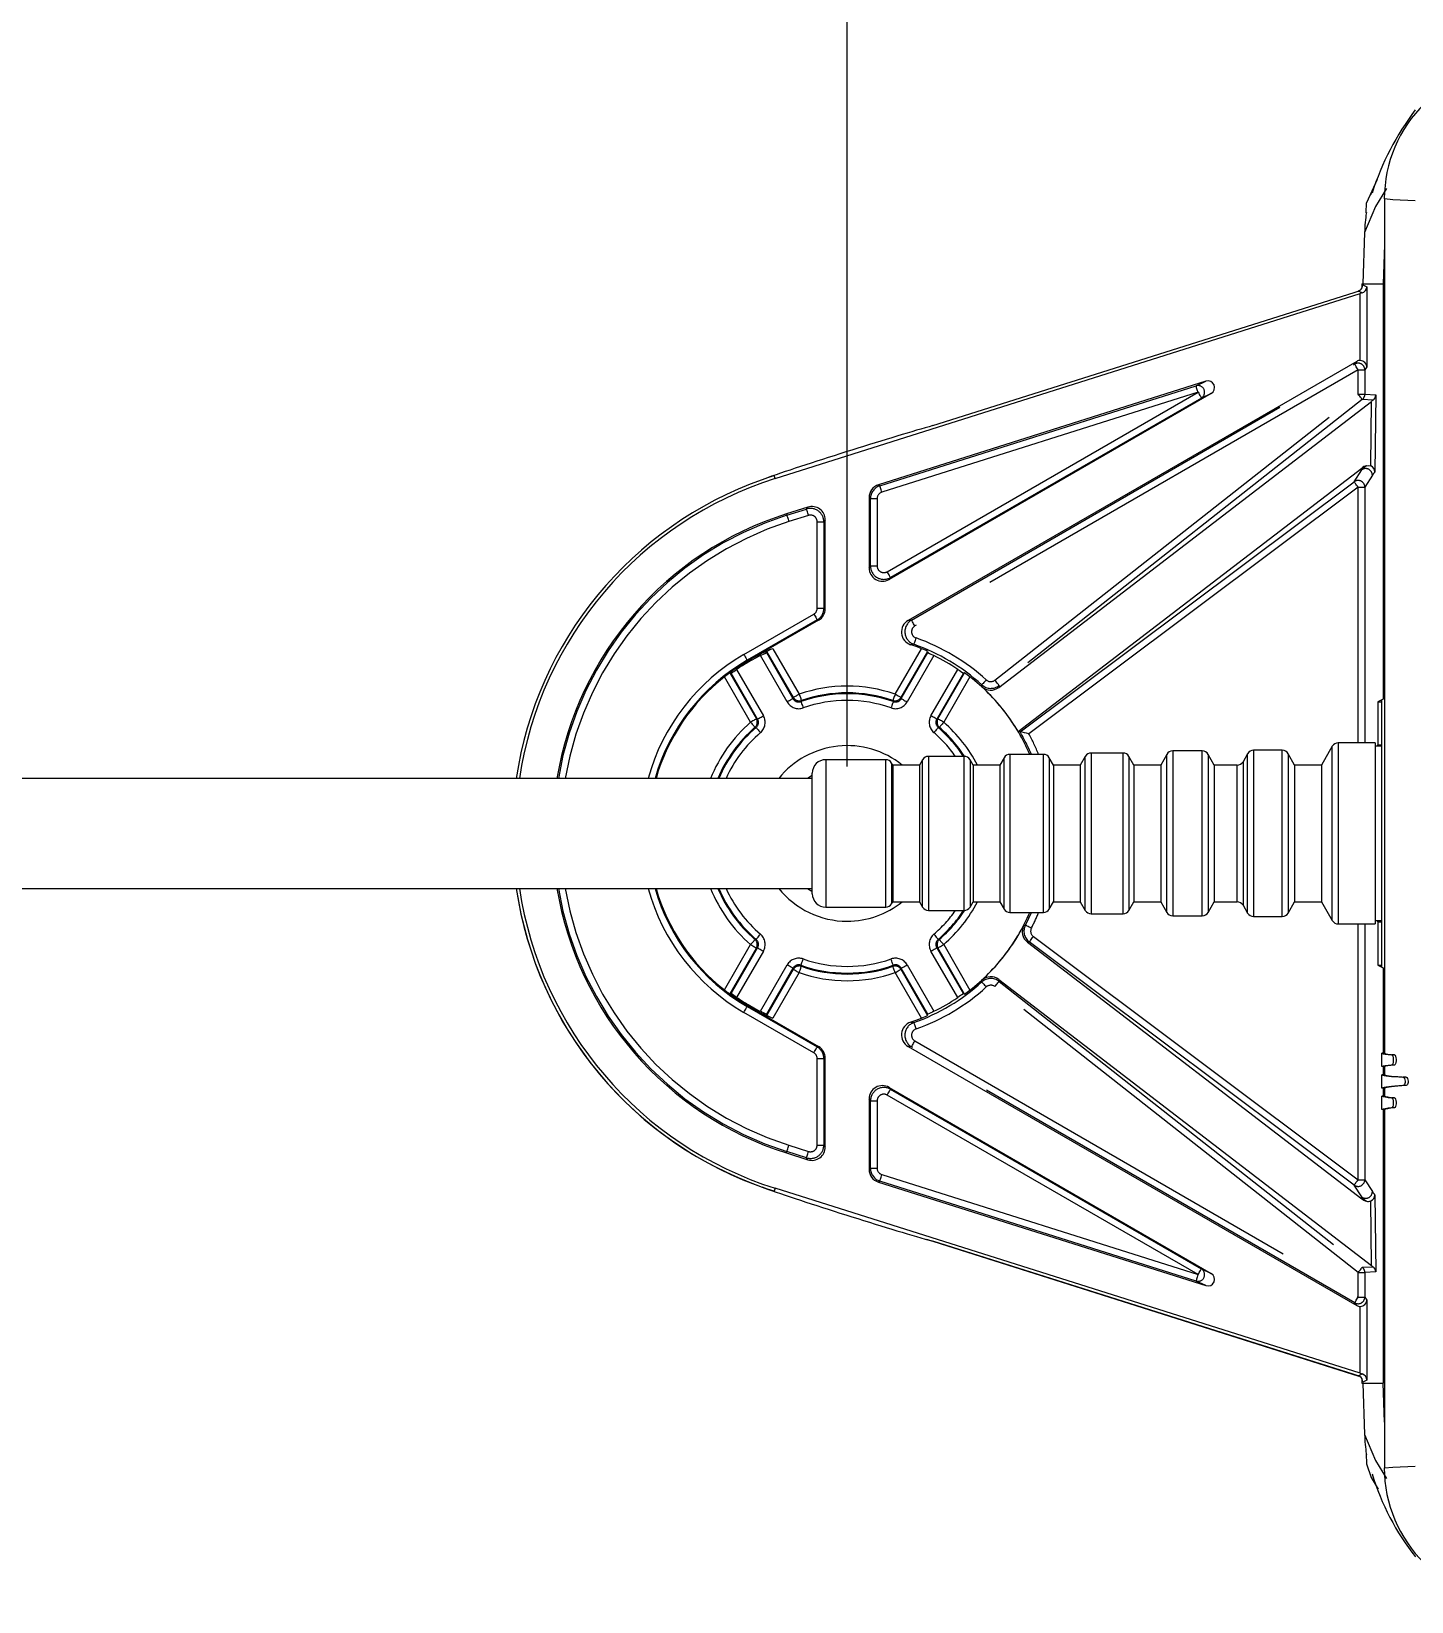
# Model space of a CAD drawing. Header units: millimetres. Extents: x 2 to 603, y 5 to 415.
# Drawn here: x 118.66 to 139.26, y 342.83 to 366.26 of the extents above; entities that cross this region are included whole.
import ezdxf

# ---------------------------------------------------------------- set-up
doc = ezdxf.new("R2010")
doc.units = ezdxf.units.MM
doc.linetypes.add('SLD-Durchgehend', pattern=[0])
doc.linetypes.add('SLD-Phantom', pattern=[12.7, 6.35, -1.27, 1.27, -1.27, 1.27, -1.27])
doc.styles.add('SLDTEXTSTYLE0', font='GOTHIC.TTF', dxfattribs={"width": 0.913})
doc.dimstyles.new('SLDDIMSTYLE2', dxfattribs={"dimtxt": 5, "dimasz": 3.302, "dimexe": 0, "dimexo": 0.0625, "dimgap": 1.25, "dimtad": 1, "dimdec": 0, "dimlfac": 5, "dimrnd": 1e-09, "dimzin": 12, "dimdsep": 46, "dimtxsty": 'SLDTEXTSTYLE0', "dimsah": 1, "dimcen": 0.09, "dimadec": 0, "dimazin": 3, "dimtfac": 1, "dimtdec": 0, "dimtofl": 0, "dimtmove": 0, "dimatfit": 3, "dimfxl": 0, "dimfrac": 2, "dimtolj": 1, "dimtzin": 12, "dimarcsym": 0})

# ---------------------------------------------------------------- blocks, each defined once
blk = doc.blocks.new('_D_2')
at = {"color": 7, "linetype": 'SLD-Durchgehend', "lineweight": 0}
for p, q in [((130.837, 355.292), (130.837, 377.946)), ((321.877, 355.292), (321.877, 377.946)), ((130.837, 376.946), (321.877, 376.946))]:
    blk.add_line(p, q, dxfattribs=at)
for points in [[(130.837, 376.946), (134.139, 376.438), (134.139, 377.454)], [(321.877, 376.946), (318.575, 377.454), (318.575, 376.438)]]:
    blk.add_solid(points, dxfattribs=at)
at = {"color": 7, "linetype": 'SLD-Durchgehend', "lineweight": 0, "insert": (211.868, 383.333, -3.36), "char_height": 5, "attachment_point": 1, "style": 'SLDTEXTSTYLE0'}
blk.add_mtext('955', dxfattribs=at)

msp = doc.modelspace()

# ---------------------------------------------------------------- linework, layer by layer
at = {"color": 7, "linetype": 'SLD-Durchgehend', "lineweight": 15}
for p, q in [((138.7485, 364.051), (138.5911, 363.7004)), ((138.5859, 363.5506), (138.5911, 363.7004)), ((138.6653, 363.8337), (138.6669, 363.8381)), ((138.8577, 363.7596), (138.8577, 351.0125)), ((138.5615, 363.2592), (138.5347, 362.4924)), ((138.8577, 363.0767), (138.8373, 362.4924)), ((138.521, 362.4924), (138.521, 362.4281)), ((138.521, 362.4924), (138.5347, 362.4924)), ((138.5347, 362.4924), (138.8373, 362.4924)), ((138.8373, 362.4924), (138.8373, 356.2967)), ((129.7633, 359.587), (138.4963, 362.3481)), ((132.1167, 360.3776), (138.4058, 362.3651)), ((138.4645, 362.3841), (138.488, 362.396)), ((138.4895, 362.3953), (138.488, 362.396)), ((138.4429, 361.3363), (131.7484, 357.4712)), ((136.1911, 361.0394), (131.3034, 359.4941)), ((136.2711, 360.8575), (131.4637, 358.0819)), ((138.7289, 360.8352), (138.7159, 359.6859)), ((133.1022, 356.4715), (138.6645, 360.7396)), ((129.7491, 359.6319), (129.648, 359.6)), ((133.3914, 355.8111), (138.5175, 359.7445)), ((129.648, 359.5989), (129.569, 359.569)), ((129.648, 359.5989), (129.648, 359.6)), ((133.4175, 355.8077), (138.405, 359.539)), ((130.2507, 359.1612), (129.93, 359.0598)), ((131.1637, 359.3034), (131.1637, 358.255)), ((130.5109, 357.6472), (130.5109, 358.9706)), ((130.4109, 357.4741), (129.4609, 356.9256)), ((129.4609, 356.9256), (129.353, 356.8633)), ((129.4698, 356.9096), (129.3622, 356.8474)), ((129.4609, 356.9256), (129.4698, 356.9096)), ((129.6375, 357.0078), (129.632, 356.9909)), ((129.632, 356.9909), (130.0287, 356.3038)), ((130.0347, 356.3199), (129.6375, 357.0078)), ((132.0371, 357.0078), (131.6399, 356.3199)), ((131.6459, 356.3038), (132.0426, 356.9909)), ((132.0371, 357.0078), (132.0426, 356.9909)), ((129.1043, 356.6832), (129.0869, 356.6869)), ((129.0869, 356.6869), (129.4828, 356.0013)), ((129.4997, 355.9984), (129.1043, 356.6832)), ((132.5716, 356.6855), (132.1749, 355.9984)), ((132.1919, 356.0013), (132.589, 356.6892)), ((132.589, 356.6892), (132.5716, 356.6855)), ((138.8373, 356.2967), (138.7563, 356.2562)), ((138.7563, 356.2562), (138.8173, 356.2562)), ((138.7563, 356.2562), (138.7563, 355.6124)), ((138.8173, 352.3021), (138.8173, 356.2828)), ((133.4175, 355.8077), (133.3914, 355.8111)), ((133.4175, 355.8077), (133.4175, 355.8077)), ((132.5845, 355.4424), (132.0501, 355.4424)), ((133.1808, 355.4224), (133.1173, 355.3124)), ((133.7672, 355.4724), (133.2674, 355.4724)), ((133.9173, 355.3124), (133.8538, 355.4224)), ((134.3924, 355.4424), (134.3173, 355.3124)), ((134.9557, 355.4924), (134.479, 355.4924)), ((135.1173, 355.3124), (135.0423, 355.4424)), ((135.6097, 355.4724), (135.5173, 355.3124)), ((136.1383, 355.5224), (135.6963, 355.5224)), ((136.3173, 355.3124), (136.2249, 355.4724)), ((136.8155, 355.4824), (136.7462, 355.3624)), ((137.3326, 355.5324), (136.9021, 355.5324)), ((137.5173, 355.3124), (137.4192, 355.4824)), ((138.079, 355.5924), (137.9173, 355.3124)), ((138.7173, 355.6424), (138.1656, 355.6424)), ((138.7173, 355.6424), (138.7173, 352.9424)), ((138.7173, 355.6424), (138.7173, 352.9427)), ((138.8173, 355.5924), (138.7173, 355.5924)), ((138.7563, 355.6124), (138.8173, 355.6124)), ((130.3173, 353.3924), (130.3173, 355.1924)), ((130.3173, 353.3924), (130.3173, 355.1923)), ((131.4134, 355.3924), (130.5173, 355.3924)), ((131.5173, 355.3124), (131.5, 355.3424)), ((131.9173, 355.3124), (131.5173, 355.3124)), ((131.5173, 355.3124), (131.5173, 353.2724)), ((131.5173, 355.3124), (131.5173, 353.2726)), ((131.9635, 355.3924), (131.9173, 355.3124)), ((131.9173, 355.3124), (131.9173, 353.2724)), ((131.9173, 355.3124), (131.9173, 353.2726)), ((132.7173, 355.3124), (132.6711, 355.3924)), ((133.1173, 355.3124), (132.7173, 355.3124)), ((132.7173, 355.3124), (132.7173, 353.2724)), ((132.7173, 355.3124), (132.7173, 353.2726)), ((133.1173, 355.3124), (133.1173, 353.2724)), ((133.1173, 355.3124), (133.1173, 353.2726)), ((134.3173, 355.3124), (133.9173, 355.3124)), ((133.9173, 355.3124), (133.9173, 353.2724)), ((133.9173, 355.3124), (133.9173, 353.2726)), ((134.3173, 355.3124), (134.3173, 353.2724)), ((134.3173, 355.3124), (134.3173, 353.2726)), ((135.5173, 355.3124), (135.1173, 355.3124)), ((135.1173, 355.3124), (135.1173, 353.2724)), ((135.1173, 355.3124), (135.1173, 353.2726)), ((135.5173, 355.3124), (135.5173, 353.2724)), ((135.5173, 355.3124), (135.5173, 353.2726)), ((136.6596, 355.3124), (136.3173, 355.3124)), ((136.3173, 355.3124), (136.3173, 353.2724)), ((136.3173, 355.3124), (136.3173, 353.2726)), ((137.9173, 355.3124), (137.5173, 355.3124)), ((137.5173, 355.3124), (137.5173, 353.2724)), ((137.5173, 355.3124), (137.5173, 353.2726)), ((137.9173, 355.3124), (137.9173, 353.2724)), ((137.9173, 355.3124), (137.9173, 353.2726)), ((130.3173, 355.1124), (116.5322, 355.1124)), ((130.3173, 355.1583), (130.2477, 355.1124)), ((116.5451, 353.4724), (130.3173, 353.4724)), ((130.5173, 353.1924), (131.4134, 353.1924)), ((131.5, 353.2424), (131.5173, 353.2724)), ((131.5173, 353.2724), (131.9173, 353.2724)), ((131.9173, 353.2724), (131.9635, 353.1924)), ((132.0501, 353.1424), (132.5845, 353.1424)), ((132.6711, 353.1924), (132.7173, 353.2724)), ((132.7173, 353.2724), (133.1173, 353.2724)), ((133.1173, 353.2724), (133.1808, 353.1624)), ((133.2674, 353.1124), (133.7672, 353.1124)), ((133.8538, 353.1624), (133.9173, 353.2724)), ((133.9173, 353.2724), (134.3173, 353.2724)), ((134.3173, 353.2724), (134.3924, 353.1424)), ((134.479, 353.0924), (134.9557, 353.0924)), ((135.0423, 353.1424), (135.1173, 353.2724)), ((135.1173, 353.2724), (135.5173, 353.2724)), ((135.5173, 353.2724), (135.6097, 353.1124)), ((136.2249, 353.1124), (136.3173, 353.2724)), ((136.3173, 353.2724), (136.6596, 353.2724)), ((136.7462, 353.2224), (136.8155, 353.1024)), ((137.4192, 353.1024), (137.5173, 353.2724)), ((137.5173, 353.2724), (137.9173, 353.2724)), ((137.9173, 353.2724), (138.079, 352.9924)), ((135.6963, 353.0624), (136.1383, 353.0624)), ((136.9021, 353.0524), (137.3326, 353.0524)), ((138.1656, 352.9424), (138.7173, 352.9424)), ((138.7173, 352.9924), (138.8173, 352.9924)), ((138.7563, 352.9724), (138.7563, 352.3286)), ((138.7563, 352.9724), (138.8173, 352.9724)), ((133.5283, 352.6687), (138.5175, 348.8404)), ((129.4828, 352.5836), (129.0869, 351.898)), ((129.1043, 351.9017), (129.4997, 352.5865)), ((132.1749, 352.5865), (132.5716, 351.8994)), ((132.589, 351.8957), (132.1919, 352.5836)), ((130.0287, 352.281), (129.632, 351.594)), ((129.6375, 351.5771), (130.0347, 352.265)), ((131.6399, 352.265), (132.0371, 351.5771)), ((132.0426, 351.594), (131.6459, 352.281)), ((138.7563, 352.3286), (138.8373, 352.2882)), ((138.7563, 352.3286), (138.8173, 352.3286)), ((138.8373, 352.2882), (138.8373, 351.0125)), ((129.0869, 351.898), (129.1043, 351.9017)), ((132.589, 351.8957), (132.5716, 351.8994)), ((133.1022, 352.1134), (138.6645, 347.8452)), ((129.353, 351.7216), (129.4609, 351.6593)), ((129.3622, 351.7375), (129.4698, 351.6753)), ((129.4698, 351.6753), (129.4609, 351.6593)), ((129.4609, 351.6593), (130.4109, 351.1108)), ((129.6375, 351.5771), (129.632, 351.594)), ((132.0371, 351.5771), (132.0426, 351.594)), ((131.7484, 351.1137), (138.4429, 347.2486)), ((138.8176, 350.8125), (138.8176, 351.0125)), ((138.8577, 351.0125), (138.8176, 351.0125)), ((139.0066, 350.9879), (138.9643, 350.9879)), ((130.5109, 349.6143), (130.5109, 350.9376)), ((138.8577, 350.8125), (138.8176, 350.8125)), ((138.8373, 350.8125), (138.8373, 350.6925)), ((138.8577, 350.8125), (138.8577, 350.6925)), ((131.4637, 350.503), (136.2711, 347.7274)), ((138.8176, 350.4925), (138.8176, 350.6925)), ((138.8577, 350.6925), (138.8176, 350.6925)), ((138.8577, 350.4925), (138.8176, 350.4925)), ((138.8373, 350.4925), (138.8373, 350.3725)), ((138.8577, 350.4925), (138.8577, 350.3725)), ((131.1637, 350.3299), (131.1637, 349.2814)), ((138.8176, 350.1725), (138.8176, 350.3725)), ((138.8577, 350.3725), (138.8176, 350.3725)), ((139.0066, 350.3479), (138.9643, 350.3479)), ((138.8577, 350.1725), (138.8176, 350.1725)), ((138.8373, 350.1725), (138.8373, 346.0924)), ((138.8577, 350.1725), (138.8577, 344.8253)), ((129.93, 349.5251), (130.2507, 349.4237)), ((131.3034, 349.0908), (136.1911, 347.5455)), ((129.648, 348.986), (129.569, 349.0158)), ((129.648, 348.9849), (129.648, 348.986)), ((129.7491, 348.953), (129.648, 348.9849)), ((138.4963, 346.2368), (129.7633, 348.9979)), ((138.7159, 348.899), (138.7289, 347.7497)), ((138.4822, 346.1918), (132.0266, 348.2329)), ((138.4058, 346.2198), (132.1167, 348.2073)), ((138.488, 346.1889), (138.4645, 346.2008)), ((138.488, 346.1889), (138.4895, 346.1896)), ((138.521, 346.1568), (138.521, 346.0924)), ((138.521, 346.0924), (138.5347, 346.0924)), ((138.5347, 346.0924), (138.8373, 346.0924)), ((138.5347, 346.0924), (138.5615, 345.3257)), ((138.8577, 345.5082), (138.8373, 346.0924)), ((138.5859, 345.0342), (138.5911, 344.8845)), ((138.6657, 344.75), (138.6657, 344.75))]:
    msp.add_line(p, q, dxfattribs=at)
at = {"color": 7, "linetype": 'SLD-Phantom', "lineweight": 0}
for p, q in [((138.535, 362.4791), (138.5962, 362.4503)), ((138.5962, 362.4503), (138.5962, 361.2547)), ((138.5232, 362.3565), (138.4645, 362.3841)), ((138.4963, 361.3497), (138.4963, 362.3481)), ((131.7988, 357.4761), (138.4149, 361.2959)), ((138.4149, 361.2959), (138.4429, 361.3363)), ((138.4649, 361.2093), (131.8488, 357.3895)), ((136.0448, 360.9711), (136.1911, 361.0394)), ((138.4649, 361.2093), (138.5648, 361.2093)), ((138.4649, 360.8446), (138.4649, 361.2093)), ((138.5962, 361.2547), (138.5648, 361.2093)), ((138.5648, 361.2093), (138.5648, 360.8446)), ((131.3244, 359.4787), (136.0448, 360.9711)), ((136.0749, 360.8758), (131.3546, 359.3834)), ((131.4347, 358.1968), (136.0749, 360.8758)), ((133.0435, 356.5785), (138.4649, 360.8446)), ((136.2711, 360.8575), (136.1249, 360.7892)), ((138.4649, 360.8446), (138.5648, 360.8446)), ((138.5648, 360.8446), (138.7289, 360.8352)), ((136.1249, 360.7892), (131.4847, 358.1102)), ((138.5267, 360.766), (133.1053, 356.5)), ((138.687, 360.7568), (138.5267, 360.766)), ((138.6536, 359.7751), (138.6645, 360.7396)), ((129.7633, 359.587), (129.7491, 359.6319)), ((138.405, 359.539), (138.5175, 359.7165)), ((138.5175, 359.7165), (138.5175, 359.7445)), ((138.6774, 359.6364), (138.5648, 359.4589)), ((131.3034, 359.4941), (131.3244, 359.4787)), ((138.4649, 359.4589), (133.5479, 355.7804)), ((138.4649, 359.4589), (138.5648, 359.4589)), ((138.4649, 355.6424), (138.4649, 359.4589)), ((138.5648, 359.4589), (138.5648, 355.6424)), ((130.2297, 359.1325), (130.2507, 359.1612)), ((131.1848, 359.288), (131.1637, 359.3034)), ((131.1848, 358.2833), (131.1848, 359.288)), ((131.1848, 359.288), (131.2847, 359.288)), ((131.2847, 359.288), (131.2847, 358.2833)), ((129.93, 359.0598), (129.9363, 359.0398)), ((129.9363, 359.0398), (130.2297, 359.1325)), ((130.2598, 359.0372), (129.9665, 358.9445)), ((130.3899, 358.9419), (130.4899, 358.9419)), ((130.3899, 357.6513), (130.3899, 358.9419)), ((130.5109, 358.9706), (130.4899, 358.9419)), ((130.4899, 358.9419), (130.4899, 357.6513)), ((131.1637, 358.255), (131.1848, 358.2833)), ((131.1848, 358.2833), (131.2847, 358.2833)), ((131.4847, 358.1102), (131.4637, 358.0819)), ((129.296, 356.962), (130.3399, 357.5647)), ((130.3899, 357.6513), (130.4899, 357.6513)), ((130.4899, 357.6513), (130.5109, 357.6472)), ((130.3899, 357.4781), (129.346, 356.8754)), ((130.4109, 357.4741), (130.3899, 357.4781)), ((129.353, 356.8633), (129.346, 356.8754)), ((129.3622, 356.8474), (129.353, 356.8633)), ((129.9421, 356.2539), (129.5424, 356.9462)), ((129.7291, 357.0492), (130.1213, 356.3699)), ((131.5534, 356.3699), (131.9456, 357.0492)), ((132.1322, 356.9462), (131.7325, 356.2539)), ((129.3962, 355.9513), (129.0053, 356.6283)), ((129.1878, 356.7385), (129.5863, 356.0484)), ((132.0884, 356.0484), (132.4881, 356.7408)), ((132.6706, 356.6306), (132.2784, 355.9513)), ((132.0501, 355.4424), (132.0501, 353.1424)), ((132.0501, 355.4423), (132.0501, 353.1424)), ((132.5845, 353.1424), (132.5845, 355.4424)), ((132.5845, 353.1424), (132.5845, 355.4423)), ((133.1808, 353.1624), (133.1808, 355.4224)), ((133.1808, 353.1624), (133.1808, 355.4223)), ((133.2674, 355.4724), (133.2674, 353.1124)), ((133.2674, 355.4723), (133.2674, 353.1124)), ((133.7672, 353.1124), (133.7672, 355.4724)), ((133.7672, 353.1124), (133.7672, 355.4723)), ((133.8538, 355.4224), (133.8538, 353.1624)), ((133.8538, 355.4224), (133.8538, 353.1626)), ((134.3924, 353.1424), (134.3924, 355.4424)), ((134.3924, 353.1424), (134.3924, 355.4423)), ((134.479, 355.4924), (134.479, 353.0924)), ((134.479, 355.4923), (134.479, 353.0924)), ((134.9557, 353.0924), (134.9557, 355.4924)), ((134.9557, 353.0924), (134.9557, 355.4923)), ((135.0423, 355.4424), (135.0423, 353.1424)), ((135.0423, 355.4424), (135.0423, 353.1426)), ((135.6097, 353.1124), (135.6097, 355.4724)), ((135.6097, 353.1124), (135.6097, 355.4723)), ((135.6963, 355.5224), (135.6963, 353.0624)), ((135.6963, 355.5222), (135.6963, 353.0624)), ((136.1383, 353.0624), (136.1383, 355.5224)), ((136.1383, 353.0624), (136.1383, 355.5222)), ((136.2249, 355.4724), (136.2249, 353.1124)), ((136.2249, 355.4724), (136.2249, 353.1126)), ((136.8155, 353.1024), (136.8155, 355.4824)), ((136.8155, 353.1024), (136.8155, 355.4823)), ((136.9021, 355.5324), (136.9021, 353.0524)), ((136.9021, 355.5322), (136.9021, 353.0524)), ((137.3326, 353.0524), (137.3326, 355.5324)), ((137.3326, 353.0524), (137.3326, 355.5322)), ((137.4192, 355.4824), (137.4192, 353.1024)), ((137.4192, 355.4824), (137.4192, 353.1026)), ((138.079, 352.9924), (138.079, 355.5924)), ((138.079, 352.9924), (138.079, 355.5922)), ((138.1656, 355.6424), (138.1656, 352.9424)), ((138.1656, 355.6422), (138.1656, 352.9424)), ((130.5173, 355.3924), (130.5173, 353.1924)), ((130.5173, 355.3923), (130.5173, 353.1924)), ((131.4134, 353.1924), (131.4134, 355.3924)), ((131.4134, 353.1924), (131.4134, 355.3923)), ((131.5, 355.3424), (131.5, 353.2424)), ((131.5, 355.3424), (131.5, 353.2426)), ((131.9635, 353.1924), (131.9635, 355.3924)), ((131.9635, 353.1924), (131.9635, 355.3923)), ((132.6711, 355.3924), (132.6711, 353.1924)), ((132.6711, 355.3924), (132.6711, 353.1926)), ((136.6596, 353.2724), (136.6596, 355.3124)), ((136.6596, 353.2726), (136.6596, 355.3124)), ((136.7462, 355.3624), (136.7462, 353.2224)), ((136.7462, 355.3624), (136.7462, 353.2226)), ((138.4649, 349.1259), (138.4649, 352.9424)), ((138.5648, 352.9424), (138.5648, 349.1259)), ((129.0053, 351.9566), (129.3962, 352.6336)), ((132.2784, 352.6336), (132.6706, 351.9543)), ((138.405, 349.0459), (133.5566, 352.6731)), ((133.6165, 352.7531), (138.4649, 349.1259)), ((129.5863, 352.5365), (129.1878, 351.8464)), ((132.4881, 351.8441), (132.0884, 352.5365)), ((129.5424, 351.6387), (129.9421, 352.331)), ((130.1213, 352.215), (129.7291, 351.5357)), ((131.9456, 351.5357), (131.5534, 352.215)), ((131.7325, 352.331), (132.1322, 351.6387)), ((138.4649, 347.7403), (133.0435, 352.0063)), ((133.1053, 352.0849), (138.5267, 347.8189)), ((129.353, 351.7216), (129.346, 351.7095)), ((129.346, 351.7095), (130.3899, 351.1068)), ((129.3622, 351.7375), (129.353, 351.7216)), ((130.3399, 351.0202), (129.296, 351.6229)), ((131.8488, 351.1954), (138.4649, 347.3756)), ((130.3899, 351.1068), (130.4109, 351.1108)), ((138.4149, 347.289), (131.7988, 351.1088)), ((130.3899, 350.9336), (130.4899, 350.9336)), ((130.3899, 349.643), (130.3899, 350.9336)), ((130.5109, 350.9376), (130.4899, 350.9336)), ((130.4899, 350.9336), (130.4899, 349.643)), ((139.0066, 350.837), (138.9643, 350.837)), ((131.4637, 350.503), (131.4847, 350.4747)), ((139.1792, 350.654), (139.1341, 350.654)), ((139.1792, 350.531), (139.1341, 350.531)), ((131.1848, 350.3015), (131.1637, 350.3299)), ((131.1848, 349.2968), (131.1848, 350.3015)), ((131.1848, 350.3015), (131.2847, 350.3015)), ((131.2847, 350.3015), (131.2847, 349.2968)), ((136.0749, 347.7091), (131.4347, 350.3881)), ((131.4847, 350.4747), (136.1249, 347.7957)), ((139.0066, 350.197), (138.9643, 350.197)), ((129.9665, 349.6404), (130.2598, 349.5477)), ((130.3899, 349.643), (130.4899, 349.643)), ((130.4899, 349.643), (130.5109, 349.6143)), ((129.93, 349.5251), (129.9363, 349.5451)), ((130.2297, 349.4524), (129.9363, 349.5451)), ((130.2507, 349.4237), (130.2297, 349.4524)), ((131.1637, 349.2814), (131.1848, 349.2968)), ((131.1848, 349.2968), (131.2847, 349.2968)), ((131.3244, 349.1062), (131.3034, 349.0908)), ((136.0448, 347.6138), (131.3244, 349.1062)), ((131.3546, 349.2015), (136.0749, 347.7091)), ((138.4649, 349.1259), (138.5648, 349.1259)), ((138.5648, 349.1259), (138.6774, 348.9485)), ((129.7633, 348.9979), (129.7491, 348.953)), ((138.5175, 348.8684), (138.405, 349.0459)), ((138.5175, 348.8404), (138.5175, 348.8684)), ((138.6645, 347.8452), (138.6536, 348.8097)), ((136.1249, 347.7957), (136.2711, 347.7274)), ((138.4649, 347.7403), (138.5648, 347.7403)), ((138.4649, 347.3756), (138.4649, 347.7403)), ((138.5267, 347.8189), (138.687, 347.8281)), ((138.7289, 347.7497), (138.5648, 347.7403)), ((138.5648, 347.7403), (138.5648, 347.3756)), ((136.1911, 347.5455), (136.0448, 347.6138)), ((138.4429, 347.2486), (138.4149, 347.289)), ((138.4649, 347.3756), (138.5648, 347.3756)), ((138.4963, 346.2368), (138.4963, 347.2352)), ((138.5648, 347.3756), (138.5962, 347.3302)), ((138.5962, 347.3302), (138.5962, 346.1346)), ((138.4645, 346.2008), (138.5232, 346.2284)), ((138.5962, 346.1346), (138.535, 346.1058))]:
    msp.add_line(p, q, dxfattribs=at)
at = {"color": 7, "linetype": 'SLD-Phantom', "lineweight": 0, "flags": 128}
for points in [[(138.8871, 363.916), (138.7246, 363.6477), (138.5615, 363.2592)], [(139.3147, 363.7332), (138.9851, 363.7475), (138.8577, 363.7596)], [(138.4649, 361.2093), (138.4553, 361.2259), (138.446, 361.2419), (138.4375, 361.2567), (138.43, 361.2697), (138.4238, 361.2805), (138.4191, 361.2887), (138.4161, 361.2938), (138.4149, 361.2959)], [(136.0749, 360.8758), (136.0691, 360.8941), (136.0636, 360.9117), (136.0584, 360.928), (136.0539, 360.9423), (136.0501, 360.9542), (136.0473, 360.9632), (136.0455, 360.9689), (136.0448, 360.9711)], [(136.0749, 360.8758), (136.0846, 360.8591), (136.0938, 360.843), (136.1024, 360.8282), (136.11, 360.8151), (136.1162, 360.8043), (136.1209, 360.7962), (136.1238, 360.7911), (136.1249, 360.7892)], [(138.5267, 360.766), (138.5253, 360.7678), (138.5216, 360.7725), (138.5158, 360.7799), (138.5081, 360.7897), (138.4988, 360.8015), (138.4882, 360.8149), (138.4768, 360.8295), (138.4649, 360.8446)], [(131.3546, 359.3834), (131.3488, 359.4017), (131.3432, 359.4193), (131.3381, 359.4355), (131.3335, 359.4499), (131.3298, 359.4618), (131.3269, 359.4707), (131.3251, 359.4764), (131.3244, 359.4787)], [(138.4649, 359.4589), (138.4534, 359.4743), (138.4423, 359.4892), (138.432, 359.5028), (138.423, 359.5149), (138.4155, 359.5249), (138.4099, 359.5324), (138.4064, 359.5371), (138.405, 359.539)], [(129.9363, 359.0398), (129.937, 359.0375), (129.9388, 359.0318), (129.9417, 359.0229), (129.9454, 359.011), (129.95, 358.9967), (129.9551, 358.9804), (129.9607, 358.9628), (129.9665, 358.9445)], [(130.2598, 359.0372), (130.254, 359.0555), (130.2484, 359.0731), (130.2433, 359.0894), (130.2388, 359.1038), (130.235, 359.1156), (130.2322, 359.1246), (130.2304, 359.1303), (130.2297, 359.1325)], [(131.4847, 358.1102), (131.4836, 358.1121), (131.4807, 358.1172), (131.476, 358.1253), (131.4698, 358.1361), (131.4622, 358.1491), (131.4536, 358.164), (131.4444, 358.1801), (131.4347, 358.1968)], [(130.3399, 357.5647), (130.3496, 357.548), (130.3588, 357.5319), (130.3674, 357.5171), (130.3749, 357.504), (130.3812, 357.4932), (130.3858, 357.4851), (130.3888, 357.48), (130.3899, 357.4781)], [(131.7484, 357.4712), (131.7747, 357.4738), (131.7988, 357.4761)], [(131.8488, 357.3895), (131.8392, 357.4061), (131.83, 357.4221), (131.8214, 357.4369), (131.8139, 357.4499), (131.8077, 357.4607), (131.803, 357.4689), (131.8, 357.474), (131.7988, 357.4761)], [(131.8323, 357.1144), (131.8095, 357.1117), (131.7846, 357.1086)], [(131.8655, 357.2087), (131.8592, 357.1906), (131.853, 357.1731), (131.8473, 357.157), (131.8423, 357.1429), (131.8382, 357.1311), (131.8351, 357.1223), (131.8331, 357.1166), (131.8323, 357.1144)], [(129.296, 356.962), (129.3057, 356.9453), (129.315, 356.9292), (129.3235, 356.9144), (129.3311, 356.9013), (129.3373, 356.8905), (129.342, 356.8824), (129.3449, 356.8773), (129.346, 356.8754)], [(132.9145, 356.583), (132.9016, 356.5688), (132.8892, 356.5551), (132.8777, 356.5425), (132.8676, 356.5314), (132.8593, 356.5221), (132.853, 356.5152), (132.8489, 356.5107), (132.8474, 356.509)], [(130.1213, 356.3699), (130.1046, 356.3603), (130.0886, 356.3511), (130.0739, 356.3425), (130.0608, 356.335), (130.05, 356.3288), (130.0419, 356.3241), (130.0367, 356.3211), (130.0347, 356.3199)], [(130.1213, 356.3699), (130.1275, 356.3518), (130.1335, 356.3343), (130.1391, 356.3182), (130.144, 356.3039), (130.1481, 356.2922), (130.1511, 356.2833), (130.1531, 356.2776), (130.1538, 356.2754)], [(131.5534, 356.3699), (131.5471, 356.3518), (131.5411, 356.3343), (131.5355, 356.3182), (131.5306, 356.3039), (131.5266, 356.2922), (131.5235, 356.2833), (131.5216, 356.2776), (131.5208, 356.2754)], [(131.6399, 356.3199), (131.6379, 356.3211), (131.6327, 356.3241), (131.6246, 356.3288), (131.6138, 356.335), (131.6008, 356.3425), (131.586, 356.3511), (131.57, 356.3603), (131.5534, 356.3699)], [(132.8439, 356.4845), (132.8457, 356.4971), (132.8474, 356.509)], [(133.1053, 356.5), (133.1039, 356.5018), (133.1002, 356.5065), (133.0944, 356.5138), (133.0867, 356.5236), (133.0774, 356.5354), (133.0668, 356.5489), (133.0554, 356.5634), (133.0435, 356.5785)], [(133.1053, 356.5), (133.1041, 356.4887), (133.1022, 356.4715)], [(130.0287, 356.3038), (130.0267, 356.3027), (130.0215, 356.2997), (130.0133, 356.295), (130.0026, 356.2888), (129.9895, 356.2812), (129.9747, 356.2727), (129.9587, 356.2635), (129.9421, 356.2539)], [(130.0287, 356.3038), (130.0317, 356.3118), (130.0347, 356.3199)], [(130.1538, 356.2754), (130.1516, 356.2691), (130.1483, 356.2595)], [(130.1483, 356.2595), (130.1491, 356.2573), (130.1511, 356.2516), (130.1542, 356.2427), (130.1583, 356.231), (130.1633, 356.2168), (130.1689, 356.2007), (130.175, 356.1832), (130.1814, 356.1651)], [(131.5263, 356.2595), (131.5255, 356.2573), (131.5236, 356.2516), (131.5205, 356.2427), (131.5163, 356.231), (131.5114, 356.2168), (131.5057, 356.2007), (131.4996, 356.1832), (131.4933, 356.1651)], [(131.5263, 356.2595), (131.5241, 356.2658), (131.5208, 356.2754)], [(131.6399, 356.3199), (131.643, 356.3118), (131.6459, 356.3038)], [(131.6459, 356.3038), (131.648, 356.3027), (131.6532, 356.2997), (131.6613, 356.295), (131.6721, 356.2888), (131.6851, 356.2812), (131.6999, 356.2727), (131.7159, 356.2635), (131.7325, 356.2539)], [(129.4828, 356.0013), (129.4807, 356.0001), (129.4755, 355.9971), (129.4674, 355.9924), (129.4566, 355.9862), (129.4436, 355.9787), (129.4288, 355.9701), (129.4128, 355.9609), (129.3962, 355.9513)], [(129.3962, 355.9513), (129.4088, 355.9368), (129.4209, 355.9229), (129.4321, 355.91), (129.442, 355.8986), (129.4501, 355.8892), (129.4563, 355.8821), (129.4602, 355.8776), (129.4618, 355.8758)], [(129.4828, 356.0013), (129.4913, 355.9999), (129.4997, 355.9984)], [(129.4997, 355.9984), (129.5017, 355.9996), (129.5069, 356.0026), (129.5151, 356.0073), (129.5258, 356.0135), (129.5389, 356.021), (129.5537, 356.0296), (129.5697, 356.0388), (129.5863, 356.0484)], [(132.1749, 355.9984), (132.1729, 355.9996), (132.1677, 356.0026), (132.1596, 356.0073), (132.1488, 356.0135), (132.1358, 356.021), (132.121, 356.0296), (132.105, 356.0388), (132.0884, 356.0484)], [(132.1749, 355.9984), (132.1833, 355.9999), (132.1919, 356.0013)], [(132.2784, 355.9513), (132.2618, 355.9609), (132.2458, 355.9701), (132.231, 355.9787), (132.218, 355.9862), (132.2072, 355.9924), (132.1991, 355.9971), (132.1939, 356.0001), (132.1919, 356.0013)], [(132.2784, 355.9513), (132.2658, 355.9368), (132.2537, 355.9229), (132.2425, 355.91), (132.2327, 355.8986), (132.2245, 355.8892), (132.2183, 355.8821), (132.2144, 355.8776), (132.2129, 355.8758)], [(129.4783, 355.8727), (129.4718, 355.8739), (129.4618, 355.8758)], [(129.4783, 355.8727), (129.4798, 355.8709), (129.4838, 355.8663), (129.4899, 355.8592), (129.498, 355.8498), (129.5078, 355.8384), (129.5189, 355.8254), (129.531, 355.8114), (129.5435, 355.7969)], [(132.1963, 355.8727), (132.1948, 355.8709), (132.1909, 355.8663), (132.1848, 355.8592), (132.1766, 355.8498), (132.1668, 355.8384), (132.1557, 355.8254), (132.1437, 355.8114), (132.1311, 355.7969)], [(132.2129, 355.8758), (132.2063, 355.8746), (132.1963, 355.8727)], [(133.4986, 352.9246), (133.5486, 353.0267), (133.587, 353.1124)], [(133.474, 352.9215), (133.4866, 352.9231), (133.4986, 352.9246)], [(133.5875, 352.8789), (133.5704, 352.8877), (133.554, 352.8961), (133.5388, 352.9039), (133.5254, 352.9108), (133.5143, 352.9165), (133.506, 352.9208), (133.5007, 352.9235), (133.4986, 352.9246)], [(129.3962, 352.6336), (129.4088, 352.6481), (129.4209, 352.662), (129.4321, 352.6749), (129.442, 352.6863), (129.4501, 352.6957), (129.4563, 352.7027), (129.4602, 352.7073), (129.4618, 352.709)], [(129.3962, 352.6336), (129.4128, 352.624), (129.4288, 352.6148), (129.4436, 352.6062), (129.4566, 352.5987), (129.4674, 352.5925), (129.4755, 352.5878), (129.4807, 352.5848), (129.4828, 352.5836)], [(129.4618, 352.709), (129.4683, 352.7103), (129.4783, 352.7122)], [(129.4783, 352.7122), (129.4798, 352.714), (129.4838, 352.7186), (129.4899, 352.7257), (129.498, 352.7351), (129.5078, 352.7465), (129.5189, 352.7595), (129.531, 352.7735), (129.5435, 352.788)], [(132.1311, 352.788), (132.1437, 352.7735), (132.1557, 352.7595), (132.1668, 352.7465), (132.1766, 352.7351), (132.1848, 352.7257), (132.1909, 352.7186), (132.1948, 352.714), (132.1963, 352.7122)], [(132.1919, 352.5836), (132.1939, 352.5848), (132.1991, 352.5878), (132.2072, 352.5925), (132.218, 352.5987), (132.231, 352.6062), (132.2458, 352.6148), (132.2618, 352.624), (132.2784, 352.6336)], [(132.1963, 352.7122), (132.2029, 352.711), (132.2129, 352.709)], [(132.2129, 352.709), (132.2144, 352.7073), (132.2183, 352.7027), (132.2245, 352.6957), (132.2327, 352.6863), (132.2425, 352.6749), (132.2537, 352.662), (132.2658, 352.6481), (132.2784, 352.6336)], [(133.5566, 352.6731), (133.5454, 352.6713), (133.5283, 352.6687)], [(133.5566, 352.6731), (133.558, 352.6749), (133.5616, 352.6797), (133.5672, 352.6872), (133.5746, 352.6972), (133.5837, 352.7092), (133.5939, 352.7229), (133.605, 352.7377), (133.6165, 352.7531)], [(129.4997, 352.5865), (129.4913, 352.585), (129.4828, 352.5836)], [(129.4997, 352.5865), (129.5017, 352.5853), (129.5069, 352.5823), (129.5151, 352.5776), (129.5258, 352.5714), (129.5389, 352.5638), (129.5537, 352.5553), (129.5697, 352.5461), (129.5863, 352.5365)], [(130.1483, 352.3254), (130.1491, 352.3276), (130.1511, 352.3333), (130.1542, 352.3421), (130.1583, 352.3539), (130.1633, 352.3681), (130.1689, 352.3842), (130.175, 352.4016), (130.1814, 352.4197)], [(131.5263, 352.3254), (131.5255, 352.3276), (131.5236, 352.3333), (131.5205, 352.3421), (131.5163, 352.3539), (131.5114, 352.3681), (131.5057, 352.3842), (131.4996, 352.4016), (131.4933, 352.4197)], [(132.0884, 352.5365), (132.105, 352.5461), (132.121, 352.5553), (132.1358, 352.5638), (132.1488, 352.5714), (132.1596, 352.5776), (132.1677, 352.5823), (132.1729, 352.5853), (132.1749, 352.5865)], [(132.1919, 352.5836), (132.1833, 352.585), (132.1749, 352.5865)], [(130.0287, 352.281), (130.0267, 352.2822), (130.0215, 352.2852), (130.0133, 352.2899), (130.0026, 352.2961), (129.9895, 352.3037), (129.9747, 352.3122), (129.9587, 352.3214), (129.9421, 352.331)], [(130.0347, 352.265), (130.0317, 352.2731), (130.0287, 352.281)], [(130.0347, 352.265), (130.0367, 352.2638), (130.0419, 352.2608), (130.05, 352.2561), (130.0608, 352.2499), (130.0739, 352.2423), (130.0886, 352.2338), (130.1046, 352.2246), (130.1213, 352.215)], [(130.1213, 352.215), (130.1275, 352.2331), (130.1335, 352.2506), (130.1391, 352.2667), (130.144, 352.2809), (130.1481, 352.2927), (130.1511, 352.3016), (130.1531, 352.3072), (130.1538, 352.3095)], [(130.1483, 352.3254), (130.1505, 352.3191), (130.1538, 352.3095)], [(131.5208, 352.3095), (131.523, 352.3158), (131.5263, 352.3254)], [(131.5534, 352.215), (131.5471, 352.2331), (131.5411, 352.2506), (131.5355, 352.2667), (131.5306, 352.2809), (131.5266, 352.2927), (131.5235, 352.3016), (131.5216, 352.3072), (131.5208, 352.3095)], [(131.5534, 352.215), (131.57, 352.2246), (131.586, 352.2338), (131.6008, 352.2423), (131.6138, 352.2499), (131.6246, 352.2561), (131.6327, 352.2608), (131.6379, 352.2638), (131.6399, 352.265)], [(131.6459, 352.281), (131.643, 352.273), (131.6399, 352.265)], [(131.6459, 352.281), (131.648, 352.2822), (131.6532, 352.2852), (131.6613, 352.2899), (131.6721, 352.2961), (131.6851, 352.3037), (131.6999, 352.3122), (131.7159, 352.3214), (131.7325, 352.331)], [(132.8474, 352.0759), (132.846, 352.0854), (132.8439, 352.1004)], [(132.8474, 352.0759), (132.8489, 352.0741), (132.853, 352.0697), (132.8593, 352.0628), (132.8676, 352.0535), (132.8777, 352.0424), (132.8892, 352.0297), (132.9016, 352.0161), (132.9145, 352.0018)], [(133.0435, 352.0063), (133.0554, 352.0215), (133.0668, 352.036), (133.0774, 352.0494), (133.0867, 352.0613), (133.0944, 352.0711), (133.1002, 352.0784), (133.1039, 352.0831), (133.1053, 352.0849)], [(133.1022, 352.1134), (133.1041, 352.0962), (133.1053, 352.0849)], [(129.296, 351.6229), (129.3057, 351.6396), (129.315, 351.6557), (129.3235, 351.6705), (129.3311, 351.6836), (129.3373, 351.6943), (129.342, 351.7024), (129.3449, 351.7075), (129.346, 351.7095)], [(131.7846, 351.4763), (131.8095, 351.4732), (131.8323, 351.4705)], [(131.8323, 351.4705), (131.8331, 351.4683), (131.8351, 351.4626), (131.8382, 351.4538), (131.8423, 351.442), (131.8473, 351.4278), (131.853, 351.4117), (131.8592, 351.3943), (131.8655, 351.3762)], [(131.7988, 351.1088), (131.8, 351.1108), (131.803, 351.116), (131.8077, 351.1242), (131.8139, 351.1349), (131.8214, 351.148), (131.83, 351.1628), (131.8392, 351.1788), (131.8488, 351.1954)], [(130.3399, 351.0202), (130.3496, 351.0369), (130.3588, 351.053), (130.3674, 351.0678), (130.3749, 351.0809), (130.3812, 351.0917), (130.3858, 351.0998), (130.3888, 351.1049), (130.3899, 351.1068)], [(131.7988, 351.1088), (131.7747, 351.1111), (131.7484, 351.1137)], [(131.4347, 350.3881), (131.4444, 350.4048), (131.4536, 350.4209), (131.4622, 350.4357), (131.4698, 350.4488), (131.476, 350.4596), (131.4807, 350.4677), (131.4836, 350.4728), (131.4847, 350.4747)], [(129.9363, 349.5451), (129.937, 349.5473), (129.9388, 349.5531), (129.9417, 349.562), (129.9454, 349.5739), (129.95, 349.5882), (129.9551, 349.6045), (129.9607, 349.6221), (129.9665, 349.6404)], [(130.2297, 349.4524), (130.2304, 349.4546), (130.2322, 349.4603), (130.235, 349.4693), (130.2388, 349.4811), (130.2433, 349.4955), (130.2484, 349.5118), (130.254, 349.5294), (130.2598, 349.5477)], [(131.3244, 349.1062), (131.3251, 349.1085), (131.3269, 349.1142), (131.3298, 349.1231), (131.3335, 349.135), (131.3381, 349.1493), (131.3432, 349.1656), (131.3488, 349.1832), (131.3546, 349.2015)], [(138.405, 349.0459), (138.4064, 349.0477), (138.4099, 349.0525), (138.4155, 349.06), (138.423, 349.07), (138.432, 349.082), (138.4423, 349.0957), (138.4534, 349.1106), (138.4649, 349.1259)], [(136.0749, 347.7091), (136.0691, 347.6908), (136.0636, 347.6732), (136.0584, 347.6569), (136.0539, 347.6425), (136.0501, 347.6307), (136.0473, 347.6217), (136.0455, 347.616), (136.0448, 347.6138)], [(136.0749, 347.7091), (136.0846, 347.7258), (136.0938, 347.7419), (136.1024, 347.7567), (136.11, 347.7698), (136.1162, 347.7806), (136.1209, 347.7886), (136.1238, 347.7938), (136.1249, 347.7957)], [(138.4649, 347.7403), (138.4768, 347.7554), (138.4882, 347.77), (138.4988, 347.7834), (138.5081, 347.7952), (138.5158, 347.805), (138.5216, 347.8124), (138.5253, 347.8171), (138.5267, 347.8189)], [(138.4149, 347.289), (138.4161, 347.291), (138.4191, 347.2962), (138.4238, 347.3044), (138.43, 347.3151), (138.4375, 347.3282), (138.446, 347.343), (138.4553, 347.359), (138.4649, 347.3756)], [(138.5615, 345.3257), (138.7246, 344.9372), (138.8871, 344.6689)], [(138.8577, 344.8253), (138.9851, 344.8374), (139.3147, 344.8517)]]:
    msp.add_lwpolyline(points, dxfattribs=at)
at = {"color": 7, "linetype": 'SLD-Durchgehend', "lineweight": 15, "flags": 128}
for points in [[(138.5881, 359.7794), (138.6235, 359.7826), (138.6536, 359.7751)], [(130.2477, 353.4724), (130.3125, 353.4295), (130.3173, 353.4266)], [(138.9643, 350.9879), (138.9733, 350.9824), (138.9814, 350.9679), (138.9872, 350.9467), (138.99, 350.9223), (138.9897, 350.898), (138.9867, 350.8758), (138.9814, 350.8571), (138.9741, 350.8435), (138.9654, 350.8372), (138.9643, 350.837)], [(139.0066, 350.9879), (139.0157, 350.9824), (139.0239, 350.9679), (139.0298, 350.9466), (139.0326, 350.9222), (139.0323, 350.8979), (139.0293, 350.8758), (139.0239, 350.8571), (139.0165, 350.8435), (139.0077, 350.8372), (139.0066, 350.837)], [(139.1341, 350.654), (139.1457, 350.649), (139.156, 350.6357), (139.1629, 350.6167), (139.1655, 350.5965), (139.1646, 350.5779), (139.161, 350.5613), (139.1548, 350.5471), (139.1461, 350.5363), (139.1341, 350.531)], [(139.1792, 350.654), (139.191, 350.6489), (139.2015, 350.6355), (139.2085, 350.6164), (139.2111, 350.5963), (139.2102, 350.5778), (139.2065, 350.5613), (139.2002, 350.5471), (139.1914, 350.5363), (139.1792, 350.531)], [(138.9643, 350.3479), (138.9733, 350.3424), (138.9814, 350.3279), (138.9872, 350.3067), (138.99, 350.2823), (138.9897, 350.258), (138.9867, 350.2358), (138.9814, 350.2171), (138.9741, 350.2035), (138.9654, 350.1972), (138.9643, 350.197)], [(139.0066, 350.3479), (139.0157, 350.3424), (139.0239, 350.3279), (139.0298, 350.3066), (139.0326, 350.2822), (139.0323, 350.2579), (139.0293, 350.2358), (139.0239, 350.2171), (139.0165, 350.2035), (139.0077, 350.1972), (139.0066, 350.197)], [(138.5911, 344.8845), (138.6585, 344.6809), (138.7634, 344.507)]]:
    msp.add_lwpolyline(points, dxfattribs=at)
at = {"color": 7, "linetype": 'SLD-Durchgehend', "lineweight": 15}
for centre, radius, start, end in [((140.852, 363.7575), 1.9965, 88.94576, 179.92933), ((142.5724, 362.6115), 4.0894, 142.73512, 162.42998), ((141.0741, 363.1921), 2.5135, 171.65459, 178.47019), ((131.4373, 354.2924), 5.6, 107.54558, 108.63361), ((138.616, 359.6826), 0.0999, 1.92236, 67.92579), ((131.4373, 354.2899), 5.6, 109.48877, 171.55351), ((131.4373, 354.2924), 5.5529, 107.54558, 171.50799), ((131.4373, 354.2924), 5, 107.54558, 170.56085), ((131.8482, 357.2981), 0.1999, 119.95497, 251.45382), ((130.8373, 354.2924), 2.9712, 68.09934, 71.40843), ((130.8373, 354.2924), 2.9686, 120, 128.10652), ((130.8373, 354.2924), 2.9503, 120, 123.9932), ((130.8373, 354.2924), 2.9712, 111.90066, 117.59615), ((130.8373, 354.2924), 2.9529, 116.01034, 117.5887), ((128.8991, 358.3487), 1.543, 294.63864, 298.35822), ((130.0131, 356.2989), 0.8023, 110.73418, 117.91348), ((131.7398, 356.472), 0.6128, 60.97452, 70.37783), ((133.1675, 359.135), 2.4213, 242.31652, 244.68662), ((130.8373, 354.2924), 2.9529, 56.01034, 63.98966), ((130.8373, 354.2924), 2.9686, 128.10652, 163.9649), ((129.4019, 356.1622), 0.612, 120.97501, 130.39041), ((127.8043, 358.7376), 2.4311, 302.32543, 304.686), ((133.3824, 358.0011), 1.5454, 234.64147, 238.35539), ((132.1633, 356.0101), 0.8015, 50.73085, 57.91649), ((130.8373, 354.2924), 2.9712, 37.5, 51.90066), ((132.9808, 356.6321), 0.2013, 227.15916, 307.08441), ((130.8373, 354.2924), 2.9712, 23.39992, 37.5), ((131.5867, 346.7228), 9.2675, 77.78255, 78.60639), ((130.8373, 354.2924), 1.31, 51.13494, 141.24774), ((132.0501, 355.3424), 0.1, 90, 150), ((132.5845, 355.3424), 0.1, 30, 90), ((133.2674, 355.3724), 0.1, 90, 150), ((133.7672, 355.3724), 0.1, 30, 90), ((134.479, 355.3924), 0.1, 90, 150), ((134.9557, 355.3924), 0.1, 30, 90), ((135.6963, 355.4224), 0.1, 90, 150), ((136.1383, 355.4224), 0.1, 30, 90), ((136.9021, 355.4324), 0.1, 90, 150), ((137.3326, 355.4324), 0.1, 30, 90), ((138.1656, 355.5424), 0.1, 90, 150), ((130.5173, 355.1924), 0.2, 90, 180), ((131.4134, 355.2924), 0.1, 30, 90), ((136.6596, 355.4124), 0.1, 270, 330), ((131.4373, 354.2924), 5.6, 188.42001, 251.36639), ((131.4373, 354.295), 5.6, 188.44649, 250.51123), ((131.4373, 354.2924), 5.5529, 188.49201, 252.45442), ((131.4373, 354.2924), 5, 189.43915, 252.45442), ((130.8373, 354.2924), 2.9686, 196.0351, 231.89348), ((130.8373, 354.2924), 1.31, 218.75226, 270), ((130.5173, 353.3924), 0.2, 180, 270), ((130.8373, 354.2924), 1.31, 270, 308.86506), ((131.4134, 353.2924), 0.1, 270, 330), ((132.0501, 353.2424), 0.1, 210, 270), ((132.5845, 353.2424), 0.1, 270, 330), ((133.2674, 353.2124), 0.1, 210, 270), ((130.8373, 354.2924), 2.9712, 322.5, 336.60008), ((133.7672, 353.2124), 0.1, 270, 330), ((134.479, 353.1924), 0.1, 210, 270), ((134.9557, 353.1924), 0.1, 270, 330), ((135.6963, 353.1624), 0.1, 210, 270), ((136.1383, 353.1624), 0.1, 270, 330), ((136.6596, 353.1724), 0.1, 30, 90), ((136.9021, 353.1524), 0.1, 210, 270), ((137.3326, 353.1524), 0.1, 270, 330), ((133.6521, 352.8275), 0.2013, 152.16029, 232.08394), ((138.1656, 353.0424), 0.1, 210, 270), ((130.8373, 354.2924), 2.9712, 308.09934, 322.5), ((132.9808, 351.9534), 0.2009, 52.80497, 132.95147), ((130.8373, 354.2924), 2.9686, 231.89348, 240), ((129.5125, 352.5767), 0.8012, 230.72276, 237.91182), ((128.292, 350.5839), 1.548, 54.6405, 58.34808), ((133.8704, 349.8465), 2.4293, 122.3204, 124.68275), ((132.2738, 352.4209), 0.6125, 300.97244, 310.38022), ((130.8373, 354.2924), 2.9503, 236.0068, 240), ((130.8373, 354.2924), 2.9529, 242.4113, 243.98966), ((130.8373, 354.2924), 2.9529, 296.01034, 303.98966), ((130.8373, 354.2924), 2.9712, 242.40385, 248.09934), ((128.5071, 349.4499), 2.4213, 62.31652, 64.68662), ((129.9348, 352.1129), 0.6128, 240.97452, 250.37783), ((131.8482, 351.2868), 0.1999, 108.54584, 240.04538), ((130.8373, 354.2924), 2.9712, 288.59157, 291.90066), ((131.6614, 352.2862), 0.8025, 290.73527, 297.91239), ((132.7755, 350.2361), 1.543, 114.63864, 118.35822), ((131.4373, 354.2924), 5.6, 251.36639, 252.45442), ((138.616, 348.9023), 0.0999, 292.09704, 358.05481), ((138.6147, 348.9027), 0.1008, 254.74057, 292.70542), ((141.0741, 345.3928), 2.5135, 181.52981, 188.34541), ((142.3598, 345.8729), 3.8584, 197.12863, 218.01836), ((140.8513, 344.8267), 1.9959, 180.05144, 271.07348)]:
    msp.add_arc(centre, radius, start, end, dxfattribs=at)
at = {"color": 7, "linetype": 'SLD-Phantom', "lineweight": 0}
for centre, radius, start, end in [((138.4647, 361.2091), 0.1001, 0.12606, 119.86571), ((136.0732, 360.875), 0.1002, 301.06173, 106.48557), ((138.4648, 360.8446), 0.1, 308.23945, 359.99861), ((138.5773, 359.6362), 0.1001, 0.13814, 126.65316), ((131.3848, 359.288), 0.2, 107.55997, 179.98561), ((138.4647, 359.4587), 0.1001, 0.1394, 126.65189), ((131.4373, 354.2924), 4.979, 107.54558, 170.52064), ((131.4373, 354.2924), 4.879, 107.54558, 170.32457), ((130.2899, 358.9418), 0.2, 0.0268, 107.51878), ((131.3848, 358.2834), 0.2, 180.02645, 299.97984), ((130.2899, 357.6513), 0.2, 300.01008, 359.99622), ((131.8989, 357.303), 0.2, 120.04323, 250.53541), ((131.8987, 357.3029), 0.0999, 119.95545, 250.62131), ((130.8373, 354.2924), 2.9922, 47.79727, 70.57805), ((130.8373, 354.2924), 3.0922, 47.79727, 70.57805), ((130.8373, 354.2924), 3.0826, 120, 164.57287), ((130.8373, 354.2924), 2.9826, 120, 164.04215), ((132.9817, 356.6571), 0.1, 227.79815, 308.20165), ((130.8373, 354.2924), 2.1974, 70.98206, 109.01794), ((130.8373, 354.2924), 2.0842, 70.69602, 109.30398), ((130.8373, 354.2924), 2.0974, 70.98206, 109.01794), ((132.9817, 356.6572), 0.2, 227.80936, 308.18597), ((130.1153, 356.3538), 0.1999, 209.99693, 289.30742), ((130.1152, 356.3537), 0.0999, 209.95628, 289.348), ((130.1213, 356.37), 0.1, 210.03648, 288.98106), ((130.8373, 354.2924), 1.9843, 70.69602, 109.30398), ((131.5594, 356.3538), 0.1999, 250.69376, 330.00188), ((131.5533, 356.37), 0.1, 251.01894, 329.96352), ((131.5594, 356.3537), 0.0999, 250.65119, 330.04453), ((130.8373, 354.2924), 2.1974, 130.98206, 158.08902), ((129.3961, 355.9513), 0.1, 311.01982, 29.96174), ((129.4132, 355.9484), 0.0999, 310.64955, 30.04515), ((129.4131, 355.9484), 0.1999, 310.69235, 30.00369), ((132.2615, 355.9484), 0.1999, 149.99818, 229.30578), ((132.2614, 355.9484), 0.0999, 149.95506, 229.3476), ((132.2785, 355.9513), 0.1, 150.03826, 228.98018), ((130.8373, 354.2924), 2.1974, 27.65727, 49.01794), ((130.8373, 354.2924), 2.0974, 130.98206, 156.98632), ((130.8373, 354.2924), 2.0842, 130.69602, 156.83175), ((130.8373, 354.2924), 1.9843, 130.69602, 155.59062), ((130.8373, 354.2924), 1.9843, 35.4198, 49.30398), ((130.8373, 354.2924), 2.0842, 33.4882, 49.30398), ((130.8373, 354.2924), 2.0974, 33.24134, 49.01794), ((130.8373, 354.2924), 2.9922, 23.22588, 30.42442), ((130.8373, 354.2924), 3.0922, 22.43332, 28.76468), ((131.4373, 354.2924), 4.979, 189.47936, 252.45442), ((131.4373, 354.2924), 4.879, 189.67543, 252.45442), ((130.8373, 354.2924), 3.0826, 195.42713, 240), ((130.8373, 354.2924), 2.9826, 195.95785, 240), ((130.8373, 354.2924), 2.1974, 201.91098, 229.01794), ((130.8373, 354.2924), 2.0974, 203.01368, 229.01794), ((130.8373, 354.2924), 2.0842, 203.16825, 229.30398), ((130.8373, 354.2924), 1.9843, 204.40938, 229.30398), ((130.8373, 354.2924), 1.9843, 310.69602, 324.5802), ((130.8373, 354.2924), 2.0842, 310.69602, 326.5118), ((130.8373, 354.2924), 2.0974, 310.98206, 326.75866), ((130.8373, 354.2924), 2.1974, 310.98206, 332.34273), ((130.8373, 354.2924), 3.0922, 332.79727, 337.56668), ((133.6765, 352.8332), 0.2, 152.81654, 233.17893), ((133.6764, 352.8332), 0.1, 152.80135, 233.19813), ((129.3961, 352.6336), 0.1, 330.03826, 48.98018), ((129.4133, 352.6365), 0.0999, 329.95378, 49.35152), ((129.4131, 352.6364), 0.1999, 329.99818, 49.30578), ((132.2615, 352.6364), 0.1999, 130.69235, 210.00369), ((132.2614, 352.6365), 0.0999, 130.65332, 210.04401), ((132.2785, 352.6336), 0.1, 131.01982, 209.96174), ((130.1153, 352.2311), 0.1999, 70.69376, 150.00188), ((130.8373, 354.2924), 1.9843, 250.69602, 289.30398), ((131.5594, 352.2311), 0.1999, 29.99693, 109.30742), ((130.1152, 352.2312), 0.0999, 70.65119, 150.04453), ((130.1213, 352.2149), 0.1, 71.01894, 149.96352), ((130.8373, 354.2924), 2.1974, 250.98206, 289.01794), ((130.8373, 354.2924), 2.0842, 250.69602, 289.30398), ((130.8373, 354.2924), 2.0974, 250.98206, 289.01794), ((131.5533, 352.2149), 0.1, 30.03648, 108.98106), ((131.5594, 352.2312), 0.0999, 29.95628, 109.348), ((130.8373, 354.2924), 2.9922, 289.42195, 312.20273), ((130.8373, 354.2924), 3.0922, 289.42195, 312.20273), ((132.9817, 351.9277), 0.2, 51.8173, 132.18737), ((132.9817, 351.9278), 0.1, 51.79774, 132.20245), ((131.8989, 351.2819), 0.2, 109.46355, 239.95781), ((131.8987, 351.282), 0.0999, 109.37948, 240.04375), ((130.2899, 350.9336), 0.2, 0.00378, 59.98992), ((131.3848, 350.3015), 0.2, 60.02016, 179.97355), ((130.2899, 349.6431), 0.2, 252.48122, 359.9732), ((131.3848, 349.2969), 0.2, 180.01439, 252.44003), ((138.4647, 349.1262), 0.1001, 233.34811, 359.8606), ((138.5773, 348.9487), 0.1001, 233.34684, 359.86186), ((136.0732, 347.7098), 0.1002, 253.51443, 58.93827), ((138.4648, 347.7403), 0.1, 0.00139, 51.76055), ((138.4647, 347.3758), 0.1001, 240.13429, 359.87394)]:
    msp.add_arc(centre, radius, start, end, dxfattribs=at)
at = {"color": 7, "linetype": 'SLD-Durchgehend', "lineweight": 15}
for centre, major_axis, ratio, start_param, end_param in [((138.4349, 362.4791), (0.1, 0.0024), 0.9992385, 5.2656464, 6.2589461), ((138.4963, 362.4503), (0.0853, 0.0542), 0.9621547, 4.4360753, 5.6999861), ((138.4058, 362.3678), (0.1003, 0.0317), 0.0248967, 4.7044364, 5.3290688), ((138.4963, 362.3454), (0.1, 0.0316), 0.0249661, 1.2909186, 1.5628974), ((138.4928, 361.2496), (-0.0571, -0.0824), 0.9981256, 3.7135057, 4.2704075), ((138.4963, 361.2547), (0.0959, -0.03), 0.9405635, 0.3208631, 1.8567529), ((136.2208, 360.9439), (-0.0924, -0.0431), 0.9803516, 1.6593872, 4.5792922), ((138.629, 360.8352), (0.0748, 0.0698), 0.9529912, 4.6043204, 5.508083), ((138.6275, 360.708), (0.1009, 0.0787), 0.0189306, 0.9253599, 1.1806531), ((130.8373, 359.9458), (1.6199, 0.5125), 0.0249661, 0.6525189, 2.3872773), ((138.6373, 359.5842), (0.0871, 0.1829), 0.9845611, 0.6989013, 1.0925648), ((131.3638, 359.3033), (-0.1614, 0.1183), 0.9994735, 5.6511522, 6.9152184), ((130.3108, 358.9704), (0.1183, 0.1615), 0.9990198, 5.3451407, 7.22123), ((131.3638, 358.2552), (-0.1193, -0.1607), 0.9990364, 5.3514449, 7.4450269), ((130.3108, 357.6473), (-0.1965, 0.0378), 0.9996447, 2.2846024, 3.3315581), ((130.8044, 354.2672), (2.3902, 1.834), 0.999905, 0, 0.1726547), ((130.8044, 354.2672), (2.3902, 1.834), 0.999905, 6.1667373, 6.2831853), ((138.7563, 354.2924), (0, 1.32), 0.0349208, 0, 0.1742982), ((130.8044, 354.3177), (2.3902, -1.834), 0.999905, 0, 0.1726547), ((138.7563, 354.2924), (0, 1.32), 0.0349208, 2.9672944, 3.1415927), ((130.8044, 354.3177), (2.3902, -1.834), 0.999905, 6.1105306, 6.2831853), ((130.3108, 350.9376), (0.1965, 0.0378), 0.9996447, 6.0932199, 7.1401756), ((141.7473, 351.0209), (2.94, -0.0002), 0.0349207, 3.2252293, 3.4698941), ((141.7473, 351.0209), (2.9, -0.0002), 0.0349207, 3.2263591, 3.4745667), ((141.7473, 350.8041), (2.94, 0.0002), 0.0349207, 2.8132912, 3.057956), ((141.7473, 350.8041), (2.9, 0.0002), 0.0349207, 2.8086186, 3.0568262), ((131.3638, 350.3297), (0.1193, -0.1607), 0.9990364, 1.9797511, 4.0733331), ((141.7473, 350.7009), (2.94, -0.0002), 0.0349207, 3.2252293, 3.6175776), ((141.7473, 350.4841), (2.94, 0.0002), 0.0349207, 2.6656077, 3.057956), ((141.7473, 350.7009), (2.9, -0.0002), 0.0349207, 3.2263591, 3.6246678), ((141.7473, 350.4841), (2.9, 0.0002), 0.0349207, 2.6585175, 3.0568262), ((141.7473, 350.3809), (2.94, -0.0002), 0.0349207, 3.2252293, 3.4698941), ((141.7473, 350.3809), (2.9, -0.0002), 0.0349207, 3.2263591, 3.4745667), ((141.7473, 350.1641), (2.94, 0.0002), 0.0349207, 2.8132912, 3.057956), ((141.7473, 350.1641), (2.9, 0.0002), 0.0349207, 2.8086186, 3.0568262), ((130.3108, 349.6145), (0.1183, -0.1615), 0.9990198, 5.3451407, 7.22123), ((131.3638, 349.2815), (-0.1614, -0.1183), 0.9994735, 5.6511522, 6.9152184), ((130.8373, 348.6391), (1.6199, -0.5125), 0.0249661, 3.895908, 5.6306665), ((138.6373, 349.0006), (-0.0871, 0.1829), 0.9845611, 2.0490278, 2.4426914), ((136.2208, 347.641), (0.0924, -0.0431), 0.9803516, 4.8454858, 7.7653907), ((138.6275, 347.8769), (0.1009, -0.0787), 0.0189306, 5.1025322, 5.3578254), ((138.629, 347.7497), (0.0748, -0.0698), 0.9529912, 0.7751023, 1.6788649), ((138.4928, 347.3353), (0.0571, -0.0824), 0.9981256, 5.1543704, 5.7112722), ((138.4963, 347.3302), (0.0959, 0.03), 0.9405635, 4.4264324, 5.9623222), ((138.4058, 346.2171), (0.1003, -0.0317), 0.0248967, 0.9541165, 1.5787489), ((138.4349, 346.1057), (0.1, -0.0024), 0.9992385, 0.0242392, 1.0175389), ((138.4963, 346.2395), (0.1, -0.0316), 0.0249661, 4.7202879, 4.9922667), ((138.4963, 346.1346), (0.0853, -0.0542), 0.9621547, 0.5831992, 1.8471101)]:
    msp.add_ellipse(centre, major_axis=major_axis, ratio=ratio, start_param=start_param, end_param=end_param, dxfattribs=at)
at = {"color": 7, "linetype": 'SLD-Phantom', "lineweight": 0}
for centre, major_axis, ratio, start_param, end_param in [((138.6373, 359.6059), (0.1551, 0.1905), 0.6627176, 1.1359692, 1.5296327), ((138.7373, 359.6059), (0.0831, 0.1245), 0.4464514, 1.1969758, 1.6236018), ((131.3848, 359.288), (-0.0807, 0.0591), 0.9994735, 5.6511522, 6.9152184), ((130.2899, 358.9418), (0.0592, 0.0807), 0.9990198, 5.3451407, 7.22123), ((131.3848, 358.2834), (-0.0597, -0.0804), 0.9990364, 5.3514449, 7.4450269), ((130.2899, 357.6513), (-0.0982, 0.0189), 0.9996447, 2.2846024, 3.3315581), ((130.2899, 350.9336), (0.0982, 0.0189), 0.9996447, 6.0932199, 7.1401756), ((131.3848, 350.3015), (0.0597, -0.0804), 0.9990364, 1.9797511, 4.0733331), ((130.2899, 349.6431), (0.0592, -0.0807), 0.9990198, 5.3451407, 7.22123), ((131.3848, 349.2969), (-0.0807, -0.0591), 0.9994735, 5.6511522, 6.9152184), ((138.6373, 348.979), (-0.1551, 0.1905), 0.6627176, 1.6119599, 2.0056235), ((138.7373, 348.979), (-0.0831, 0.1245), 0.4464514, 1.5179909, 1.9446169)]:
    msp.add_ellipse(centre, major_axis=major_axis, ratio=ratio, start_param=start_param, end_param=end_param, dxfattribs=at)

# ---------------------------------------------------------------- dimensions: what is measured, and where the dimension line sits
at = {"color": 7, "linetype": 'SLD-Durchgehend', "lineweight": 0}
dim = msp.add_linear_dim(base=(321.8773, 376.9458), p1=(130.8373, 354.2924), p2=(321.8773, 354.2924), dimstyle='SLDDIMSTYLE2', dxfattribs=at)
dim.commit()
dim.dimension.update_dxf_attribs({"geometry": '_D_2', "text_midpoint": (219.441, 376.9458), "dimtype": 160})

doc.saveas('drawing.dxf')
